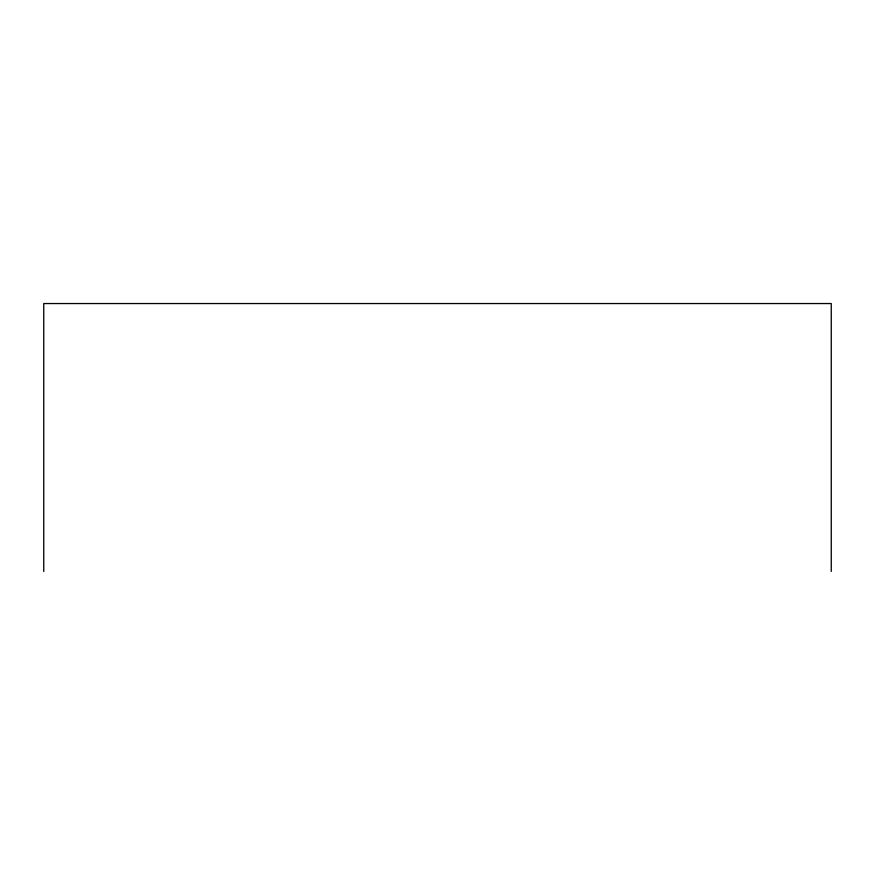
<?xml version="1.0" encoding="UTF-8"?>
<svg xmlns="http://www.w3.org/2000/svg" width="875" height="875" viewBox="0 0 875 875"><rect width="100%" height="100%" fill="white"/><g stroke="black" fill="none" stroke-linecap="round" stroke-linejoin="round"><path stroke-width="1.31" d="M831.25 571.452L831.25 303.548L43.75 303.548L43.75 571.452"/></g></svg>
